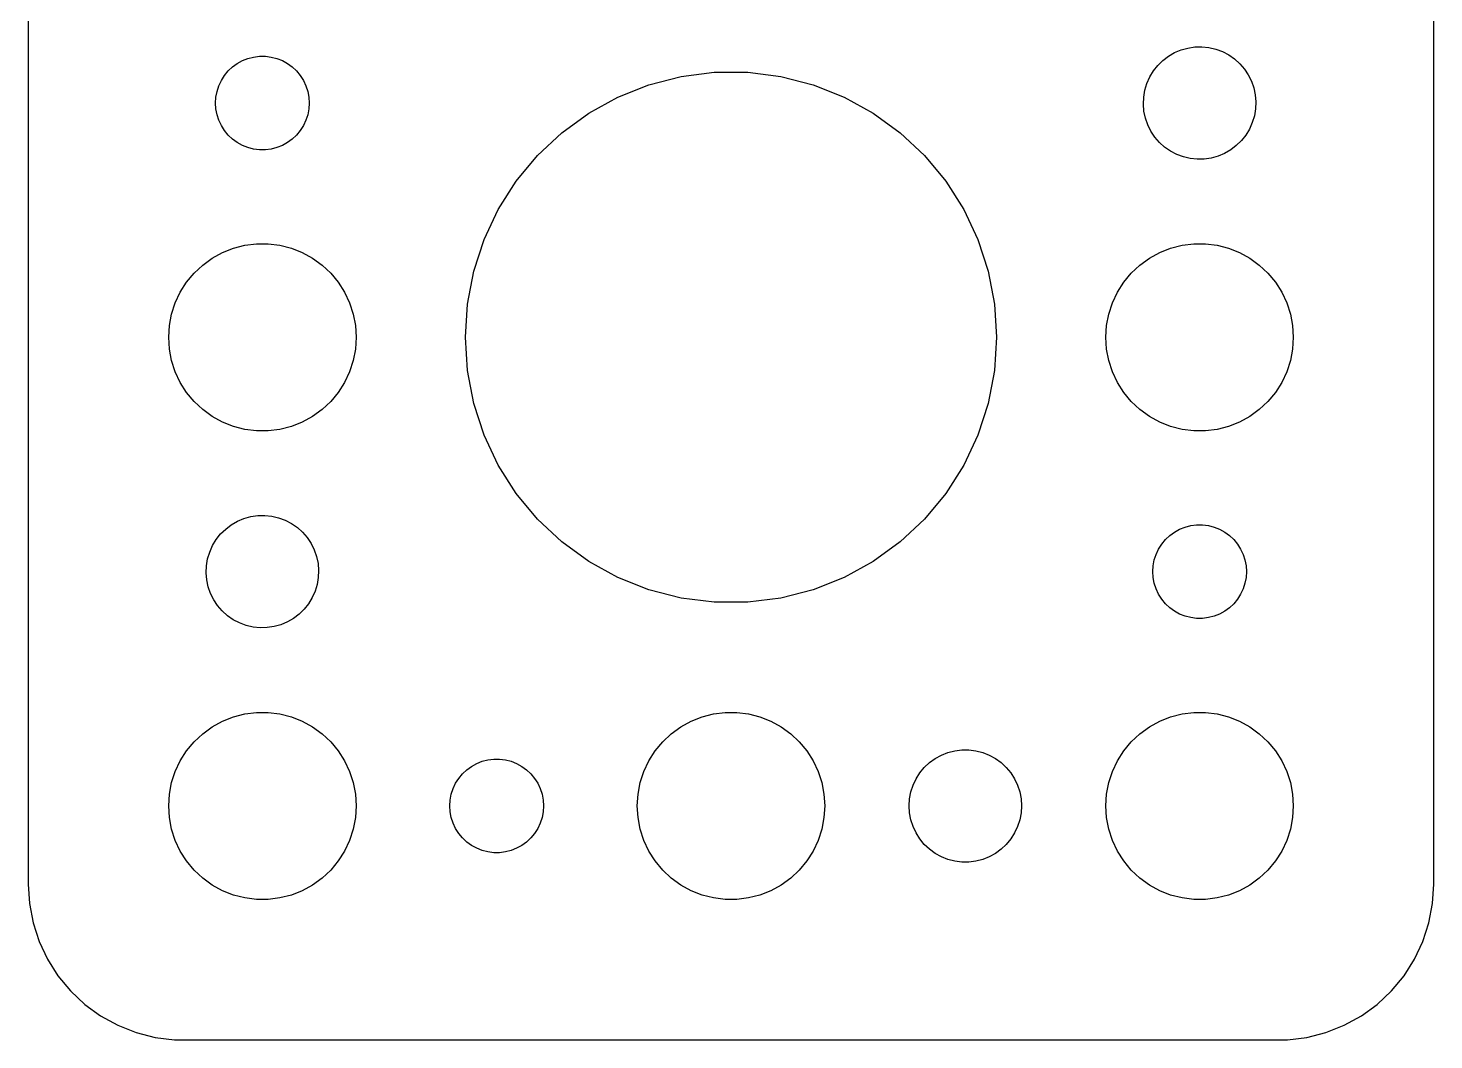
# Model space of a CAD drawing. Header units: metres. Extents: x -22 to 22, y -22 to 244.
# Drawn here: x -22.5 to 22.5, y 115.51 to 147.9 of the extents above; entities that cross this region are included whole.
import ezdxf

# ---------------------------------------------------------------- set-up
doc = ezdxf.new("R2010")
doc.units = ezdxf.units.M

msp = doc.modelspace()

# ---------------------------------------------------------------- linework, layer by layer
for p, q in [((-22.5, 170.5), (-22.5, 120.5)), ((22.5, 120.5), (22.5, 170.5)), ((14.1996, 147.112), (14.408, 147.2)), ((14.408, 147.2), (14.6257, 147.261)), ((14.6257, 147.261), (14.8494, 147.294)), ((14.8494, 147.294), (15.0754, 147.298)), ((15.0754, 147.298), (15.3002, 147.275)), ((15.3002, 147.275), (15.5202, 147.223)), ((15.5202, 147.223), (15.7321, 147.144)), ((-15.9561, 146.656), (-15.8037, 146.766)), ((-15.8037, 146.766), (-15.6387, 146.857)), ((-15.6387, 146.857), (-15.4635, 146.927)), ((-15.4635, 146.927), (-15.2811, 146.973)), ((-15.2811, 146.973), (-15.0942, 146.997)), ((-15.0942, 146.997), (-14.9058, 146.997)), ((-14.9058, 146.997), (-14.7189, 146.973)), ((-14.7189, 146.973), (-14.5365, 146.927)), ((-14.5365, 146.927), (-14.3613, 146.857)), ((-14.3613, 146.857), (-14.1963, 146.766)), ((-14.1963, 146.766), (-14.0439, 146.656)), ((13.5219, 146.527), (13.6623, 146.704)), ((13.6623, 146.704), (13.8238, 146.863)), ((13.8238, 146.863), (14.0039, 146.999)), ((14.0039, 146.999), (14.1996, 147.112)), ((15.7321, 147.144), (15.9324, 147.04)), ((15.9324, 147.04), (16.1181, 146.911)), ((16.1181, 146.911), (16.286, 146.759)), ((16.286, 146.759), (16.4337, 146.588)), ((-16.3145, 146.223), (-16.2135, 146.382)), ((-16.2135, 146.382), (-16.0934, 146.527)), ((-16.0934, 146.527), (-15.9561, 146.656)), ((-14.0439, 146.656), (-13.9065, 146.527)), ((-13.9065, 146.527), (-13.7865, 146.382)), ((-13.7865, 146.382), (-13.6855, 146.223)), ((-2.62663, 146.084), (-1.59273, 146.349)), ((-1.59273, 146.349), (-0.533707, 146.483)), ((-0.533707, 146.483), (0.533707, 146.483)), ((0.533707, 146.483), (1.59273, 146.349)), ((1.59273, 146.349), (2.62663, 146.084)), ((13.3129, 146.127), (13.4048, 146.334)), ((13.4048, 146.334), (13.5219, 146.527)), ((16.4337, 146.588), (16.5588, 146.4)), ((16.5588, 146.4), (16.6593, 146.198)), ((-16.4882, 145.688), (-16.4529, 145.873)), ((-16.4529, 145.873), (-16.3947, 146.052)), ((-16.3947, 146.052), (-16.3145, 146.223)), ((-13.6855, 146.223), (-13.6053, 146.052)), ((-13.6053, 146.052), (-13.5471, 145.873)), ((-13.5471, 145.873), (-13.5118, 145.688)), ((-3.61911, 145.691), (-2.62663, 146.084)), ((2.62663, 146.084), (3.61911, 145.691)), ((13.2099, 145.688), (13.2476, 145.911)), ((13.2476, 145.911), (13.3129, 146.127)), ((16.6593, 146.198), (16.7337, 145.984)), ((16.7337, 145.984), (16.7807, 145.763)), ((-16.5, 145.5), (-16.4882, 145.688)), ((-16.4882, 145.312), (-16.5, 145.5)), ((-13.5118, 145.688), (-13.5, 145.5)), ((-13.5, 145.5), (-13.5118, 145.312)), ((-4.55452, 145.177), (-3.61911, 145.691)), ((3.61911, 145.691), (4.55452, 145.177)), ((13.2004, 145.462), (13.2099, 145.688)), ((13.2193, 145.237), (13.2004, 145.462)), ((16.7807, 145.763), (16.7996, 145.538)), ((16.7996, 145.538), (16.7901, 145.312)), ((-16.4529, 145.127), (-16.4882, 145.312)), ((-16.3947, 144.948), (-16.4529, 145.127)), ((-16.3145, 144.777), (-16.3947, 144.948)), ((-13.6053, 144.948), (-13.6855, 144.777)), ((-13.5471, 145.127), (-13.6053, 144.948)), ((-13.5118, 145.312), (-13.5471, 145.127)), ((-5.41809, 144.549), (-4.55452, 145.177)), ((4.55452, 145.177), (5.41809, 144.549)), ((13.2663, 145.016), (13.2193, 145.237)), ((13.3406, 144.802), (13.2663, 145.016)), ((16.7524, 145.089), (16.6871, 144.873)), ((16.7901, 145.312), (16.7524, 145.089)), ((-16.2135, 144.618), (-16.3145, 144.777)), ((-16.0934, 144.473), (-16.2135, 144.618)), ((-15.9561, 144.344), (-16.0934, 144.473)), ((-13.9065, 144.473), (-14.0439, 144.344)), ((-13.7865, 144.618), (-13.9065, 144.473)), ((-13.6855, 144.777), (-13.7865, 144.618)), ((-6.19623, 143.819), (-5.41809, 144.549)), ((5.41809, 144.549), (6.19623, 143.819)), ((13.4411, 144.6), (13.3406, 144.802)), ((13.5662, 144.412), (13.4411, 144.6)), ((16.4781, 144.473), (16.3376, 144.296)), ((16.5952, 144.666), (16.4781, 144.473)), ((16.6871, 144.873), (16.5952, 144.666)), ((-15.8037, 144.234), (-15.9561, 144.344)), ((-15.6387, 144.143), (-15.8037, 144.234)), ((-15.4635, 144.073), (-15.6387, 144.143)), ((-15.2811, 144.027), (-15.4635, 144.073)), ((-15.0942, 144.003), (-15.2811, 144.027)), ((-14.9058, 144.003), (-15.0942, 144.003)), ((-14.7189, 144.027), (-14.9058, 144.003)), ((-14.5365, 144.073), (-14.7189, 144.027)), ((-14.3613, 144.143), (-14.5365, 144.073)), ((-14.1963, 144.234), (-14.3613, 144.143)), ((-14.0439, 144.344), (-14.1963, 144.234)), ((13.7139, 144.241), (13.5662, 144.412)), ((13.8819, 144.089), (13.7139, 144.241)), ((14.0676, 143.96), (13.8819, 144.089)), ((15.9961, 144.001), (15.8003, 143.888)), ((16.1761, 144.137), (15.9961, 144.001)), ((16.3376, 144.296), (16.1761, 144.137)), ((-6.87663, 142.996), (-6.19623, 143.819)), ((6.19623, 143.819), (6.87663, 142.996)), ((14.2679, 143.856), (14.0676, 143.96)), ((14.4797, 143.777), (14.2679, 143.856)), ((14.6998, 143.725), (14.4797, 143.777)), ((14.9246, 143.702), (14.6998, 143.725)), ((15.1506, 143.706), (14.9246, 143.702)), ((15.3742, 143.739), (15.1506, 143.706)), ((15.5919, 143.8), (15.3742, 143.739)), ((15.8003, 143.888), (15.5919, 143.8)), ((-7.44859, 142.095), (-6.87663, 142.996)), ((6.87663, 142.996), (7.44859, 142.095)), ((-7.90309, 141.129), (-7.44859, 142.095)), ((7.44859, 142.095), (7.90309, 141.129)), ((-16.2773, 140.714), (-15.927, 140.853)), ((-15.927, 140.853), (-15.5621, 140.947)), ((-15.5621, 140.947), (-15.1884, 140.994)), ((-15.1884, 140.994), (-14.8116, 140.994)), ((-14.8116, 140.994), (-14.4379, 140.947)), ((-14.4379, 140.947), (-14.0729, 140.853)), ((-14.0729, 140.853), (-13.7227, 140.714)), ((-8.23296, 140.114), (-7.90309, 141.129)), ((7.90309, 141.129), (8.23296, 140.114)), ((13.7227, 140.714), (14.0729, 140.853)), ((14.0729, 140.853), (14.4379, 140.947)), ((14.4379, 140.947), (14.8116, 140.994)), ((14.8116, 140.994), (15.1884, 140.994)), ((15.1884, 140.994), (15.5621, 140.947)), ((15.5621, 140.947), (15.927, 140.853)), ((15.927, 140.853), (16.2773, 140.714)), ((-16.9123, 140.312), (-16.6075, 140.533)), ((-16.6075, 140.533), (-16.2773, 140.714)), ((-13.7227, 140.714), (-13.3925, 140.533)), ((-13.3925, 140.533), (-13.0877, 140.312)), ((13.0877, 140.312), (13.3925, 140.533)), ((13.3925, 140.533), (13.7227, 140.714)), ((16.2773, 140.714), (16.6075, 140.533)), ((16.6075, 140.533), (16.9123, 140.312)), ((-17.427, 139.763), (-17.1869, 140.054)), ((-17.1869, 140.054), (-16.9123, 140.312)), ((-13.0877, 140.312), (-12.8131, 140.054)), ((-12.8131, 140.054), (-12.5729, 139.763)), ((-8.43297, 139.065), (-8.23296, 140.114)), ((8.23296, 140.114), (8.43297, 139.065)), ((12.5729, 139.763), (12.8131, 140.054)), ((12.8131, 140.054), (13.0877, 140.312)), ((16.9123, 140.312), (17.1869, 140.054)), ((17.1869, 140.054), (17.427, 139.763)), ((-17.6289, 139.445), (-17.427, 139.763)), ((-12.5729, 139.763), (-12.3711, 139.445)), ((12.3711, 139.445), (12.5729, 139.763)), ((17.427, 139.763), (17.6289, 139.445)), ((-17.9057, 138.746), (-17.7893, 139.104)), ((-17.7893, 139.104), (-17.6289, 139.445)), ((-12.3711, 139.445), (-12.2107, 139.104)), ((-12.2107, 139.104), (-12.0942, 138.746)), ((-8.5, 138), (-8.43297, 139.065)), ((8.43297, 139.065), (8.5, 138)), ((12.0942, 138.746), (12.2107, 139.104)), ((12.2107, 139.104), (12.3711, 139.445)), ((17.6289, 139.445), (17.7893, 139.104)), ((17.7893, 139.104), (17.9057, 138.746)), ((-17.9763, 138.376), (-17.9057, 138.746)), ((-12.0942, 138.746), (-12.0237, 138.376)), ((12.0237, 138.376), (12.0942, 138.746)), ((17.9057, 138.746), (17.9763, 138.376)), ((-18, 138), (-17.9763, 138.376)), ((-12.0237, 138.376), (-12, 138)), ((12, 138), (12.0237, 138.376)), ((17.9763, 138.376), (18, 138)), ((-17.9763, 137.624), (-18, 138)), ((-12, 138), (-12.0237, 137.624)), ((-8.43297, 136.935), (-8.5, 138)), ((8.5, 138), (8.43297, 136.935)), ((12.0237, 137.624), (12, 138)), ((18, 138), (17.9763, 137.624)), ((-17.9057, 137.254), (-17.9763, 137.624)), ((-17.7893, 136.896), (-17.9057, 137.254)), ((-12.0942, 137.254), (-12.2107, 136.896)), ((-12.0237, 137.624), (-12.0942, 137.254)), ((12.0942, 137.254), (12.0237, 137.624)), ((12.2107, 136.896), (12.0942, 137.254)), ((17.9057, 137.254), (17.7893, 136.896)), ((17.9763, 137.624), (17.9057, 137.254)), ((-17.6289, 136.555), (-17.7893, 136.896)), ((-12.2107, 136.896), (-12.3711, 136.555)), ((-8.23296, 135.886), (-8.43297, 136.935)), ((8.43297, 136.935), (8.23296, 135.886)), ((12.3711, 136.555), (12.2107, 136.896)), ((17.7893, 136.896), (17.6289, 136.555)), ((-17.427, 136.237), (-17.6289, 136.555)), ((-12.3711, 136.555), (-12.5729, 136.237)), ((12.5729, 136.237), (12.3711, 136.555)), ((17.6289, 136.555), (17.427, 136.237)), ((-17.1869, 135.946), (-17.427, 136.237)), ((-16.9123, 135.688), (-17.1869, 135.946)), ((-12.8131, 135.946), (-13.0877, 135.688)), ((-12.5729, 136.237), (-12.8131, 135.946)), ((12.8131, 135.946), (12.5729, 136.237)), ((13.0877, 135.688), (12.8131, 135.946)), ((17.1869, 135.946), (16.9123, 135.688)), ((17.427, 136.237), (17.1869, 135.946)), ((-16.6075, 135.467), (-16.9123, 135.688)), ((-16.2773, 135.286), (-16.6075, 135.467)), ((-13.3925, 135.467), (-13.7227, 135.286)), ((-13.0877, 135.688), (-13.3925, 135.467)), ((-7.90309, 134.871), (-8.23296, 135.886)), ((8.23296, 135.886), (7.90309, 134.871)), ((13.3925, 135.467), (13.0877, 135.688)), ((13.7227, 135.286), (13.3925, 135.467)), ((16.6075, 135.467), (16.2773, 135.286)), ((16.9123, 135.688), (16.6075, 135.467)), ((-15.927, 135.147), (-16.2773, 135.286)), ((-15.5621, 135.053), (-15.927, 135.147)), ((-15.1884, 135.006), (-15.5621, 135.053)), ((-14.8116, 135.006), (-15.1884, 135.006)), ((-14.4379, 135.053), (-14.8116, 135.006)), ((-14.0729, 135.147), (-14.4379, 135.053)), ((-13.7227, 135.286), (-14.0729, 135.147)), ((14.0729, 135.147), (13.7227, 135.286)), ((14.4379, 135.053), (14.0729, 135.147)), ((14.8116, 135.006), (14.4379, 135.053)), ((15.1884, 135.006), (14.8116, 135.006)), ((15.5621, 135.053), (15.1884, 135.006)), ((15.927, 135.147), (15.5621, 135.053)), ((16.2773, 135.286), (15.927, 135.147)), ((-7.44859, 133.905), (-7.90309, 134.871)), ((7.90309, 134.871), (7.44859, 133.905)), ((-6.87663, 133.004), (-7.44859, 133.905)), ((7.44859, 133.905), (6.87663, 133.004)), ((-6.19623, 132.181), (-6.87663, 133.004)), ((6.87663, 133.004), (6.19623, 132.181)), ((-16.3376, 131.704), (-16.1761, 131.863)), ((-16.1761, 131.863), (-15.9961, 131.999)), ((-15.9961, 131.999), (-15.8003, 132.112)), ((-15.8003, 132.112), (-15.5919, 132.2)), ((-15.5919, 132.2), (-15.3742, 132.261)), ((-15.3742, 132.261), (-15.1506, 132.294)), ((-15.1506, 132.294), (-14.9246, 132.298)), ((-14.9246, 132.298), (-14.6998, 132.275)), ((-14.6998, 132.275), (-14.4797, 132.223)), ((-14.4797, 132.223), (-14.2679, 132.144)), ((-14.2679, 132.144), (-14.0676, 132.04)), ((-14.0676, 132.04), (-13.8819, 131.911)), ((-13.8819, 131.911), (-13.7139, 131.759)), ((-5.41809, 131.451), (-6.19623, 132.181)), ((6.19623, 132.181), (5.41809, 131.451)), ((14.1963, 131.766), (14.3613, 131.857)), ((14.3613, 131.857), (14.5365, 131.927)), ((14.5365, 131.927), (14.7189, 131.973)), ((14.7189, 131.973), (14.9058, 131.997)), ((14.9058, 131.997), (15.0942, 131.997)), ((15.0942, 131.997), (15.2811, 131.973)), ((15.2811, 131.973), (15.4635, 131.927)), ((15.4635, 131.927), (15.6387, 131.857)), ((15.6387, 131.857), (15.8037, 131.766)), ((-16.5952, 131.334), (-16.4781, 131.527)), ((-16.4781, 131.527), (-16.3376, 131.704)), ((-13.7139, 131.759), (-13.5662, 131.588)), ((-13.5662, 131.588), (-13.4411, 131.4)), ((-13.4411, 131.4), (-13.3406, 131.198)), ((-4.55452, 130.823), (-5.41809, 131.451)), ((5.41809, 131.451), (4.55452, 130.823)), ((13.7865, 131.382), (13.9065, 131.527)), ((13.9065, 131.527), (14.0439, 131.656)), ((14.0439, 131.656), (14.1963, 131.766)), ((15.8037, 131.766), (15.9561, 131.656)), ((15.9561, 131.656), (16.0934, 131.527)), ((16.0934, 131.527), (16.2135, 131.382)), ((-16.7524, 130.911), (-16.6871, 131.127)), ((-16.6871, 131.127), (-16.5952, 131.334)), ((-13.3406, 131.198), (-13.2663, 130.984)), ((-13.2663, 130.984), (-13.2193, 130.763)), ((13.5471, 130.873), (13.6053, 131.052)), ((13.6053, 131.052), (13.6855, 131.223)), ((13.6855, 131.223), (13.7865, 131.382)), ((16.2135, 131.382), (16.3145, 131.223)), ((16.3145, 131.223), (16.3947, 131.052)), ((16.3947, 131.052), (16.4529, 130.873)), ((-16.7996, 130.462), (-16.7901, 130.688)), ((-16.7901, 130.688), (-16.7524, 130.911)), ((-13.2193, 130.763), (-13.2004, 130.538)), ((-13.2004, 130.538), (-13.2099, 130.312)), ((-3.61911, 130.309), (-4.55452, 130.823)), ((4.55452, 130.823), (3.61911, 130.309)), ((13.5, 130.5), (13.5118, 130.688)), ((13.5118, 130.312), (13.5, 130.5)), ((13.5118, 130.688), (13.5471, 130.873)), ((16.4529, 130.873), (16.4882, 130.688)), ((16.4882, 130.688), (16.5, 130.5)), ((16.5, 130.5), (16.4882, 130.312)), ((-16.7807, 130.237), (-16.7996, 130.462)), ((-16.7337, 130.016), (-16.7807, 130.237)), ((-13.2476, 130.089), (-13.3129, 129.873)), ((-13.2099, 130.312), (-13.2476, 130.089)), ((-2.62663, 129.916), (-3.61911, 130.309)), ((3.61911, 130.309), (2.62663, 129.916)), ((13.5471, 130.127), (13.5118, 130.312)), ((13.6053, 129.948), (13.5471, 130.127)), ((16.4529, 130.127), (16.3947, 129.948)), ((16.4882, 130.312), (16.4529, 130.127)), ((-16.6593, 129.802), (-16.7337, 130.016)), ((-16.5588, 129.6), (-16.6593, 129.802)), ((-16.4337, 129.412), (-16.5588, 129.6)), ((-13.4048, 129.666), (-13.5219, 129.473)), ((-13.3129, 129.873), (-13.4048, 129.666)), ((-1.59273, 129.651), (-2.62663, 129.916)), ((-0.533707, 129.517), (-1.59273, 129.651)), ((1.59273, 129.651), (0.533707, 129.517)), ((2.62663, 129.916), (1.59273, 129.651)), ((13.6855, 129.777), (13.6053, 129.948)), ((13.7865, 129.618), (13.6855, 129.777)), ((13.9065, 129.473), (13.7865, 129.618)), ((16.2135, 129.618), (16.0934, 129.473)), ((16.3145, 129.777), (16.2135, 129.618)), ((16.3947, 129.948), (16.3145, 129.777)), ((-16.286, 129.241), (-16.4337, 129.412)), ((-16.1181, 129.089), (-16.286, 129.241)), ((-13.6623, 129.296), (-13.8238, 129.137)), ((-13.5219, 129.473), (-13.6623, 129.296)), ((0.533707, 129.517), (-0.533707, 129.517)), ((14.0439, 129.344), (13.9065, 129.473)), ((14.1963, 129.234), (14.0439, 129.344)), ((14.3613, 129.143), (14.1963, 129.234)), ((15.8037, 129.234), (15.6387, 129.143)), ((15.9561, 129.344), (15.8037, 129.234)), ((16.0934, 129.473), (15.9561, 129.344)), ((-15.9324, 128.96), (-16.1181, 129.089)), ((-15.7321, 128.856), (-15.9324, 128.96)), ((-15.5202, 128.777), (-15.7321, 128.856)), ((-15.3002, 128.725), (-15.5202, 128.777)), ((-15.0754, 128.702), (-15.3002, 128.725)), ((-14.8494, 128.706), (-15.0754, 128.702)), ((-14.6257, 128.739), (-14.8494, 128.706)), ((-14.408, 128.8), (-14.6257, 128.739)), ((-14.1996, 128.888), (-14.408, 128.8)), ((-14.0039, 129.001), (-14.1996, 128.888)), ((-13.8238, 129.137), (-14.0039, 129.001)), ((14.5365, 129.073), (14.3613, 129.143)), ((14.7189, 129.027), (14.5365, 129.073)), ((14.9058, 129.003), (14.7189, 129.027)), ((15.0942, 129.003), (14.9058, 129.003)), ((15.2811, 129.027), (15.0942, 129.003)), ((15.4635, 129.073), (15.2811, 129.027)), ((15.6387, 129.143), (15.4635, 129.073)), ((-16.6075, 125.533), (-16.2773, 125.714)), ((-16.2773, 125.714), (-15.927, 125.853)), ((-15.927, 125.853), (-15.5621, 125.947)), ((-15.5621, 125.947), (-15.1884, 125.994)), ((-15.1884, 125.994), (-14.8116, 125.994)), ((-14.8116, 125.994), (-14.4379, 125.947)), ((-14.4379, 125.947), (-14.0729, 125.853)), ((-14.0729, 125.853), (-13.7227, 125.714)), ((-13.7227, 125.714), (-13.3925, 125.533)), ((-1.60747, 125.533), (-1.27733, 125.714)), ((-1.27733, 125.714), (-0.927048, 125.853)), ((-0.927048, 125.853), (-0.562134, 125.947)), ((-0.562134, 125.947), (-0.18837, 125.994)), ((-0.18837, 125.994), (0.18837, 125.994)), ((0.18837, 125.994), (0.562134, 125.947)), ((0.562134, 125.947), (0.927048, 125.853)), ((0.927048, 125.853), (1.27733, 125.714)), ((1.27733, 125.714), (1.60747, 125.533)), ((13.3925, 125.533), (13.7227, 125.714)), ((13.7227, 125.714), (14.0729, 125.853)), ((14.0729, 125.853), (14.4379, 125.947)), ((14.4379, 125.947), (14.8116, 125.994)), ((14.8116, 125.994), (15.1884, 125.994)), ((15.1884, 125.994), (15.5621, 125.947)), ((15.5621, 125.947), (15.927, 125.853)), ((15.927, 125.853), (16.2773, 125.714)), ((16.2773, 125.714), (16.6075, 125.533)), ((-17.1869, 125.054), (-16.9123, 125.312)), ((-16.9123, 125.312), (-16.6075, 125.533)), ((-13.3925, 125.533), (-13.0877, 125.312)), ((-13.0877, 125.312), (-12.8131, 125.054)), ((-2.1869, 125.054), (-1.91226, 125.312)), ((-1.91226, 125.312), (-1.60747, 125.533)), ((1.60747, 125.533), (1.91226, 125.312)), ((1.91226, 125.312), (2.1869, 125.054)), ((12.8131, 125.054), (13.0877, 125.312)), ((13.0877, 125.312), (13.3925, 125.533)), ((16.6075, 125.533), (16.9123, 125.312)), ((16.9123, 125.312), (17.1869, 125.054)), ((-17.6289, 124.445), (-17.427, 124.763)), ((-17.427, 124.763), (-17.1869, 125.054)), ((-12.8131, 125.054), (-12.5729, 124.763)), ((-12.5729, 124.763), (-12.3711, 124.445)), ((-2.62891, 124.445), (-2.42705, 124.763)), ((-2.42705, 124.763), (-2.1869, 125.054)), ((2.1869, 125.054), (2.42705, 124.763)), ((2.42705, 124.763), (2.62891, 124.445)), ((6.7336, 124.629), (6.94376, 124.712)), ((6.94376, 124.712), (7.1627, 124.768)), ((7.1627, 124.768), (7.38696, 124.796)), ((7.38696, 124.796), (7.61302, 124.796)), ((7.61302, 124.796), (7.83728, 124.768)), ((7.83728, 124.768), (8.05623, 124.712)), ((8.05623, 124.712), (8.26639, 124.629)), ((12.3711, 124.445), (12.5729, 124.763)), ((12.5729, 124.763), (12.8131, 125.054)), ((17.1869, 125.054), (17.427, 124.763)), ((17.427, 124.763), (17.6289, 124.445)), ((-17.7893, 124.104), (-17.6289, 124.445)), ((-12.3711, 124.445), (-12.2107, 124.104)), ((-8.45613, 124.156), (-8.30373, 124.266)), ((-8.30373, 124.266), (-8.13866, 124.357)), ((-8.13866, 124.357), (-7.96352, 124.427)), ((-7.96352, 124.427), (-7.78107, 124.473)), ((-7.78107, 124.473), (-7.59418, 124.497)), ((-7.59418, 124.497), (-7.40581, 124.497)), ((-7.40581, 124.497), (-7.21892, 124.473)), ((-7.21892, 124.473), (-7.03647, 124.427)), ((-7.03647, 124.427), (-6.86133, 124.357)), ((-6.86133, 124.357), (-6.69626, 124.266)), ((-6.69626, 124.266), (-6.54385, 124.156)), ((-2.78932, 124.104), (-2.62891, 124.445)), ((2.62891, 124.445), (2.78932, 124.104)), ((6.04376, 124.058), (6.18785, 124.232)), ((6.18785, 124.232), (6.35263, 124.387)), ((6.35263, 124.387), (6.53551, 124.52)), ((6.53551, 124.52), (6.7336, 124.629)), ((8.26639, 124.629), (8.46448, 124.52)), ((8.46448, 124.52), (8.64735, 124.387)), ((8.64735, 124.387), (8.81213, 124.232)), ((8.81213, 124.232), (8.95622, 124.058)), ((12.2107, 124.104), (12.3711, 124.445)), ((17.6289, 124.445), (17.7893, 124.104)), ((-17.9057, 123.746), (-17.7893, 124.104)), ((-12.2107, 124.104), (-12.0942, 123.746)), ((-8.81445, 123.723), (-8.71352, 123.882)), ((-8.71352, 123.882), (-8.59344, 124.027)), ((-8.59344, 124.027), (-8.45613, 124.156)), ((-6.54385, 124.156), (-6.40654, 124.027)), ((-6.40654, 124.027), (-6.28647, 123.882)), ((-6.28647, 123.882), (-6.18553, 123.723)), ((-2.90575, 123.746), (-2.78932, 124.104)), ((2.78932, 124.104), (2.90575, 123.746)), ((5.8264, 123.663), (5.92264, 123.867)), ((5.92264, 123.867), (6.04376, 124.058)), ((8.95622, 124.058), (9.07735, 123.867)), ((9.07735, 123.867), (9.17358, 123.663)), ((12.0942, 123.746), (12.2107, 124.104)), ((17.7893, 124.104), (17.9057, 123.746)), ((-18, 123), (-17.9763, 123.376)), ((-17.9763, 123.376), (-17.9057, 123.746)), ((-12.0942, 123.746), (-12.0237, 123.376)), ((-12.0237, 123.376), (-12, 123)), ((-8.98816, 123.188), (-8.95287, 123.373)), ((-8.95287, 123.373), (-8.89465, 123.552)), ((-8.89465, 123.552), (-8.81445, 123.723)), ((-6.18553, 123.723), (-6.10533, 123.552)), ((-6.10533, 123.552), (-6.04712, 123.373)), ((-6.04712, 123.373), (-6.01183, 123.188)), ((-3, 123), (-2.97633, 123.376)), ((-2.97633, 123.376), (-2.90575, 123.746)), ((2.90575, 123.746), (2.97633, 123.376)), ((2.97633, 123.376), (3, 123)), ((5.71419, 123.226), (5.75655, 123.448)), ((5.75655, 123.448), (5.8264, 123.663)), ((9.17358, 123.663), (9.24344, 123.448)), ((9.24344, 123.448), (9.2858, 123.226)), ((12, 123), (12.0237, 123.376)), ((12.0237, 123.376), (12.0942, 123.746)), ((17.9057, 123.746), (17.9763, 123.376)), ((17.9763, 123.376), (18, 123)), ((-17.9763, 122.624), (-18, 123)), ((-12, 123), (-12.0237, 122.624)), ((-9, 123), (-8.98816, 123.188)), ((-8.98816, 122.812), (-9, 123)), ((-6.01183, 123.188), (-6, 123)), ((-6, 123), (-6.01183, 122.812)), ((-2.97633, 122.624), (-3, 123)), ((3, 123), (2.97633, 122.624)), ((5.7, 123), (5.71419, 123.226)), ((5.71419, 122.774), (5.7, 123)), ((9.2858, 123.226), (9.29999, 123)), ((9.29999, 123), (9.2858, 122.774)), ((12.0237, 122.624), (12, 123)), ((18, 123), (17.9763, 122.624)), ((-17.9057, 122.254), (-17.9763, 122.624)), ((-12.0237, 122.624), (-12.0942, 122.254)), ((-8.95287, 122.627), (-8.98816, 122.812)), ((-8.89465, 122.448), (-8.95287, 122.627)), ((-8.81445, 122.277), (-8.89465, 122.448)), ((-6.10533, 122.448), (-6.18553, 122.277)), ((-6.04712, 122.627), (-6.10533, 122.448)), ((-6.01183, 122.812), (-6.04712, 122.627)), ((-2.90575, 122.254), (-2.97633, 122.624)), ((2.97633, 122.624), (2.90575, 122.254)), ((5.75655, 122.552), (5.71419, 122.774)), ((5.8264, 122.337), (5.75655, 122.552)), ((9.24344, 122.552), (9.17358, 122.337)), ((9.2858, 122.774), (9.24344, 122.552)), ((12.0942, 122.254), (12.0237, 122.624)), ((17.9763, 122.624), (17.9057, 122.254)), ((-17.7893, 121.896), (-17.9057, 122.254)), ((-12.0942, 122.254), (-12.2107, 121.896)), ((-8.71352, 122.118), (-8.81445, 122.277)), ((-8.59344, 121.973), (-8.71352, 122.118)), ((-8.45613, 121.844), (-8.59344, 121.973)), ((-6.40654, 121.973), (-6.54385, 121.844)), ((-6.28647, 122.118), (-6.40654, 121.973)), ((-6.18553, 122.277), (-6.28647, 122.118)), ((-2.78932, 121.896), (-2.90575, 122.254)), ((2.90575, 122.254), (2.78932, 121.896)), ((5.92264, 122.133), (5.8264, 122.337)), ((6.04376, 121.942), (5.92264, 122.133)), ((9.07735, 122.133), (8.95622, 121.942)), ((9.17358, 122.337), (9.07735, 122.133)), ((12.2107, 121.896), (12.0942, 122.254)), ((17.9057, 122.254), (17.7893, 121.896)), ((-17.6289, 121.555), (-17.7893, 121.896)), ((-17.427, 121.237), (-17.6289, 121.555)), ((-12.3711, 121.555), (-12.5729, 121.237)), ((-12.2107, 121.896), (-12.3711, 121.555)), ((-8.30373, 121.734), (-8.45613, 121.844)), ((-8.13866, 121.643), (-8.30373, 121.734)), ((-7.96352, 121.573), (-8.13866, 121.643)), ((-7.78107, 121.527), (-7.96352, 121.573)), ((-7.59418, 121.503), (-7.78107, 121.527)), ((-7.40581, 121.503), (-7.59418, 121.503)), ((-7.21892, 121.527), (-7.40581, 121.503)), ((-7.03647, 121.573), (-7.21892, 121.527)), ((-6.86133, 121.643), (-7.03647, 121.573)), ((-6.69626, 121.734), (-6.86133, 121.643)), ((-6.54385, 121.844), (-6.69626, 121.734)), ((-2.62891, 121.555), (-2.78932, 121.896)), ((-2.42705, 121.237), (-2.62891, 121.555)), ((2.62891, 121.555), (2.42705, 121.237)), ((2.78932, 121.896), (2.62891, 121.555)), ((6.18785, 121.768), (6.04376, 121.942)), ((6.35263, 121.613), (6.18785, 121.768)), ((6.53551, 121.48), (6.35263, 121.613)), ((8.64735, 121.613), (8.46448, 121.48)), ((8.81213, 121.768), (8.64735, 121.613)), ((8.95622, 121.942), (8.81213, 121.768)), ((12.3711, 121.555), (12.2107, 121.896)), ((12.5729, 121.237), (12.3711, 121.555)), ((17.6289, 121.555), (17.427, 121.237)), ((17.7893, 121.896), (17.6289, 121.555)), ((-17.1869, 120.946), (-17.427, 121.237)), ((-12.5729, 121.237), (-12.8131, 120.946)), ((-2.1869, 120.946), (-2.42705, 121.237)), ((2.42705, 121.237), (2.1869, 120.946)), ((6.7336, 121.371), (6.53551, 121.48)), ((6.94376, 121.288), (6.7336, 121.371)), ((7.1627, 121.232), (6.94376, 121.288)), ((7.38696, 121.204), (7.1627, 121.232)), ((7.61302, 121.204), (7.38696, 121.204)), ((7.83728, 121.232), (7.61302, 121.204)), ((8.05623, 121.288), (7.83728, 121.232)), ((8.26639, 121.371), (8.05623, 121.288)), ((8.46448, 121.48), (8.26639, 121.371)), ((12.8131, 120.946), (12.5729, 121.237)), ((17.427, 121.237), (17.1869, 120.946)), ((-16.9123, 120.688), (-17.1869, 120.946)), ((-16.6075, 120.467), (-16.9123, 120.688)), ((-13.0877, 120.688), (-13.3925, 120.467)), ((-12.8131, 120.946), (-13.0877, 120.688)), ((-1.91226, 120.688), (-2.1869, 120.946)), ((-1.60747, 120.467), (-1.91226, 120.688)), ((1.91226, 120.688), (1.60747, 120.467)), ((2.1869, 120.946), (1.91226, 120.688)), ((13.0877, 120.688), (12.8131, 120.946)), ((13.3925, 120.467), (13.0877, 120.688)), ((16.9123, 120.688), (16.6075, 120.467)), ((17.1869, 120.946), (16.9123, 120.688)), ((-22.5, 120.5), (-22.4606, 119.873)), ((-16.2773, 120.286), (-16.6075, 120.467)), ((-15.927, 120.147), (-16.2773, 120.286)), ((-13.7227, 120.286), (-14.0729, 120.147)), ((-13.3925, 120.467), (-13.7227, 120.286)), ((-1.27733, 120.286), (-1.60747, 120.467)), ((-0.927048, 120.147), (-1.27733, 120.286)), ((1.27733, 120.286), (0.927048, 120.147)), ((1.60747, 120.467), (1.27733, 120.286)), ((13.7227, 120.286), (13.3925, 120.467)), ((14.0729, 120.147), (13.7227, 120.286)), ((16.2773, 120.286), (15.927, 120.147)), ((16.6075, 120.467), (16.2773, 120.286)), ((22.4606, 119.873), (22.5, 120.5)), ((-22.4606, 119.873), (-22.3429, 119.257)), ((-15.5621, 120.053), (-15.927, 120.147)), ((-15.1884, 120.006), (-15.5621, 120.053)), ((-14.8116, 120.006), (-15.1884, 120.006)), ((-14.4379, 120.053), (-14.8116, 120.006)), ((-14.0729, 120.147), (-14.4379, 120.053)), ((-0.562134, 120.053), (-0.927048, 120.147)), ((-0.18837, 120.006), (-0.562134, 120.053)), ((0.18837, 120.006), (-0.18837, 120.006)), ((0.562134, 120.053), (0.18837, 120.006)), ((0.927048, 120.147), (0.562134, 120.053)), ((14.4379, 120.053), (14.0729, 120.147)), ((14.8116, 120.006), (14.4379, 120.053)), ((15.1884, 120.006), (14.8116, 120.006)), ((15.5621, 120.053), (15.1884, 120.006)), ((15.927, 120.147), (15.5621, 120.053)), ((22.3429, 119.257), (22.4606, 119.873)), ((-22.3429, 119.257), (-22.1489, 118.659)), ((22.1489, 118.659), (22.3429, 119.257)), ((-22.1489, 118.659), (-21.8815, 118.091)), ((21.8815, 118.091), (22.1489, 118.659)), ((-21.8815, 118.091), (-21.5451, 117.561)), ((21.5451, 117.561), (21.8815, 118.091)), ((-21.5451, 117.561), (-21.1448, 117.077)), ((21.1448, 117.077), (21.5451, 117.561)), ((-21.1448, 117.077), (-20.6871, 116.647)), ((20.6871, 116.647), (21.1448, 117.077)), ((-20.6871, 116.647), (-20.1791, 116.278)), ((20.1791, 116.278), (20.6871, 116.647)), ((-20.1791, 116.278), (-19.6289, 115.976)), ((19.6289, 115.976), (20.1791, 116.278)), ((-19.6289, 115.976), (-19.0451, 115.745)), ((-19.0451, 115.745), (-18.4369, 115.589)), ((18.4369, 115.589), (19.0451, 115.745)), ((19.0451, 115.745), (19.6289, 115.976)), ((-18.4369, 115.589), (-17.8139, 115.51)), ((-17.8139, 115.51), (17.8139, 115.51)), ((17.8139, 115.51), (18.4369, 115.589))]:
    msp.add_line(p, q)

doc.saveas('drawing.dxf')
